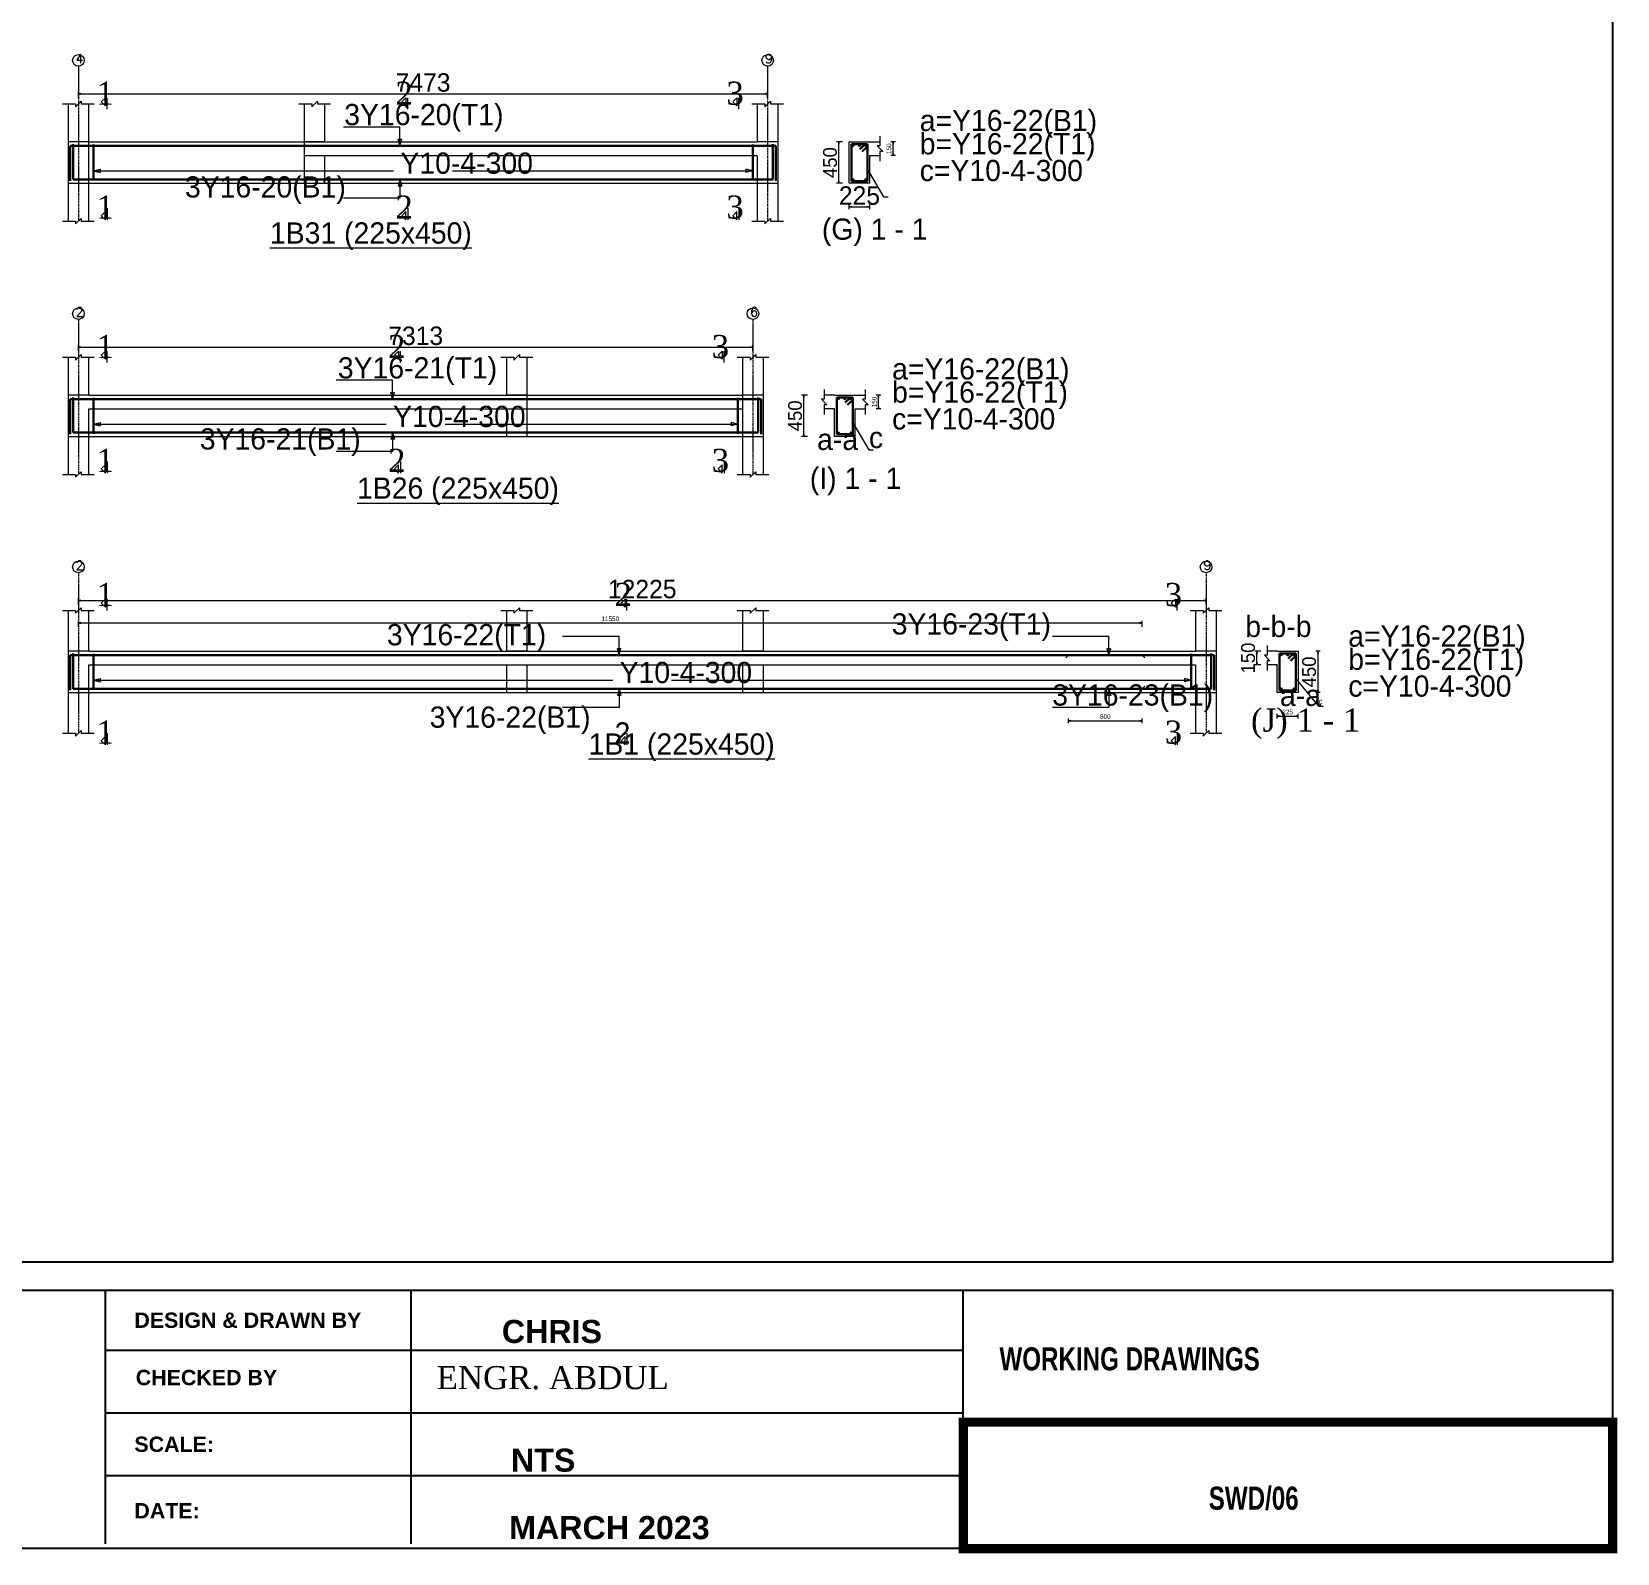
# Model space of a CAD drawing. Header units: inches. Extents: x 23 to 2032867, y 13 to 664695.
# Drawn here: x 778980 to 796169, y 5137 to 21627 of the extents above; entities that cross this region are included whole.
import ezdxf

# ---------------------------------------------------------------- set-up
doc = ezdxf.new("R2010")
doc.units = ezdxf.units.IN
doc.header["$MEASUREMENT"] = 0
for name, pattern in [('Center', [40, 10, -5, 20, -5]), ('CENTER2', [0.7, 0.5, -0.1, 0, -0.1]), ('HIDDEN', [0.375, 0.25, -0.125])]:
    doc.linetypes.add(name, pattern=pattern)
for name, color, linetype, lineweight in [('Dim', 5, 'ByLayer', 0), ('S-_ANOT----_D', 5, 'ByLayer', 0), ('S-_ANOTGRID_E', 4, 'Center', 0), ('S-_ANOTGRID_T', 96, 'ByLayer', 0), ('S-_ANOTSECN_T', 96, 'ByLayer', 0), ('S-_ANOTSYBL_E', 5, 'ByLayer', 0), ('S-_BEAM----_E1', 6, 'ByLayer', 0), ('S-_REIN----_E', 1, 'ByLayer', 0), ('S-_REINKINK_E', 1, 'ByLayer', 0), ('S-_REINLINK_E', 8, 'ByLayer', 0), ('S-_REINMARK_T', 6, 'ByLayer', 0), ('S-_SLAB----_EB', 3, 'HIDDEN', 0), ('S-_SLAB----_EF', 5, 'ByLayer', 0)]:
    doc.layers.add(name, color=color, linetype=linetype, lineweight=lineweight)
doc.layers.add('dimensions', color=1, linetype='Continuous')
doc.layers.add('F5', color=5, linetype='Continuous')
doc.styles.add('AKS2', font='ROMAND', dxfattribs={"height": 62.5})
doc.styles.add('NEW', font='swisseb.ttf', dxfattribs={"width": 0.75})
doc.styles.add('OLCU', font='TXT', dxfattribs={"height": 50})
doc.styles.get("Standard").update_dxf_attribs({"font": 'arial.ttf'})
doc.styles.add('STYLE1', font='romantic.ttf')
doc.styles.add('TDONATI', font='TXT', dxfattribs={"height": 62.5})

# ---------------------------------------------------------------- blocks, each defined once
blk = doc.blocks.new('PCDIM_ARROW')
at = {"layer": 'Dim'}
blk.add_hatch(color=256, dxfattribs=at).paths.add_polyline_path([(0, 0), (-1, 0.1667), (-1, -0.1667)], flags=0)
blk.add_hatch(color=256, dxfattribs=at).paths.add_polyline_path([(0, 0), (-1, 0.1667), (-1, -0.1667)], flags=0)
blk.add_hatch(color=256, dxfattribs=at).paths.add_polyline_path([(0, 0), (-1, 0.1667), (-1, -0.1667)], flags=0)
blk.add_hatch(color=256, dxfattribs=at).paths.add_polyline_path([(0, 0), (-1, 0.1667), (-1, -0.1667)], flags=0)
at = {"layer": 'S-_ANOT----_D'}
blk.add_hatch(color=256, dxfattribs=at).paths.add_polyline_path([(0, 0), (-1, 0.1667), (-1, -0.1667)], flags=0)
blk.add_hatch(color=256, dxfattribs=at).paths.add_polyline_path([(0, 0), (-1, 0.1667), (-1, -0.1667)], flags=0)
at = {"layer": 'Dim'}
blk.add_lwpolyline([(0, 0), (-1, 0.1667), (-1, -0.1667)], close=True, dxfattribs=at)
blk.add_lwpolyline([(0, 0), (-1, 0.1667), (-1, -0.1667)], close=True, dxfattribs=at)
blk.add_lwpolyline([(0, 0), (-1, 0.1667), (-1, -0.1667)], close=True, dxfattribs=at)
blk.add_lwpolyline([(0, 0), (-1, 0.1667), (-1, -0.1667)], close=True, dxfattribs=at)
at = {"layer": 'S-_ANOT----_D'}
blk.add_lwpolyline([(0, 0), (-1, 0.1667), (-1, -0.1667)], close=True, dxfattribs=at)
blk.add_lwpolyline([(0, 0), (-1, 0.1667), (-1, -0.1667)], close=True, dxfattribs=at)

msp = doc.modelspace()

# ---------------------------------------------------------------- linework, layer by layer
for p, q in [((770604.598, 7990.362), (796119.07, 7990.362)), ((789078.932, 6558.266), (789078.932, 7990.362)), ((779781.191, 7338.672), (789078.932, 7338.672)), ((779781.191, 6660.108), (789078.932, 6660.108)), ((779781.191, 5981.544), (789078.932, 5981.544))]:
    msp.add_line(p, q)
msp.add_lwpolyline([(796119.07, 5187.701), (744423.891, 5187.701), (744437.352, 7990.362), (796119.07, 7990.362)], close=True)
at = {"const_width": 100.777}
msp.add_lwpolyline([(789078.932, 6558.266), (796119.07, 6558.266), (796119.07, 5187.701), (789078.932, 5187.701)], close=True, dxfattribs=at)
at = {"layer": 'dimensions', "color": 7}
msp.add_lwpolyline([(796119.07, 8291.459), (744423.891, 8291.459), (744423.891, 39708.013), (796119.07, 39708.013)], close=True, dxfattribs=at)
at = {"layer": 'F5', "color": 0, "lineweight": -2}
for p, q in [((779781.191, 5238.09), (779781.191, 7990.362)), ((783088.84, 7990.362), (783088.84, 5238.09))]:
    msp.add_line(p, q, dxfattribs=at)
at = {"layer": 'S-_ANOT----_D', "linetype": 'Continuous'}
for p, q in [((779485.72, 20914.31), (779485.72, 20979.31)), ((786958.31, 20914.31), (786958.31, 20979.31)), ((779510.72, 20954.31), (786933.31, 20954.31)), ((787770.81, 20434.31), (787705.81, 20434.31)), ((787730.81, 20009.31), (787730.81, 20409.31)), ((788343.81, 20434.31), (788293.81, 20434.31)), ((788343.81, 20284.31), (788293.81, 20284.31)), ((788318.81, 20309.31), (788318.81, 20409.31)), ((787770.81, 19984.31), (787705.81, 19984.31)), ((787840.81, 19704.31), (787840.81, 19754.31)), ((787865.81, 19729.31), (788040.81, 19729.31)), ((788065.81, 19704.31), (788065.81, 19754.31)), ((779485.72, 18169.31), (779485.72, 18234.31)), ((786798.95, 18169.31), (786798.95, 18234.31)), ((779510.72, 18209.31), (786773.95, 18209.31)), ((787391.45, 17689.31), (787326.45, 17689.31)), ((787351.45, 17264.31), (787351.45, 17664.31)), ((788184.45, 17689.31), (788134.45, 17689.31)), ((788184.45, 17539.31), (788134.45, 17539.31)), ((788159.45, 17564.31), (788159.45, 17664.31)), ((787391.45, 17239.31), (787326.45, 17239.31)), ((779485.72, 15424.31), (779485.72, 15489.31)), ((791710.81, 15424.31), (791710.81, 15489.31)), ((779510.72, 15464.31), (791685.81, 15464.31)), ((779485.72, 15179.31), (779485.72, 15244.31)), ((779510.72, 15219.31), (790993.22, 15219.31)), ((791018.22, 15179.31), (791018.22, 15244.31)), ((792303.31, 14914.31), (792238.31, 14914.31)), ((792263.31, 14789.31), (792263.31, 14889.31)), ((792949.81, 14914.31), (792899.81, 14914.31)), ((792924.81, 14489.31), (792924.81, 14889.31)), ((792303.31, 14764.31), (792238.31, 14764.31)), ((792949.81, 14464.31), (792899.81, 14464.31)), ((790219.62, 14134.31), (790219.62, 14184.31)), ((790244.62, 14159.31), (790993.22, 14159.31)), ((791018.22, 14134.31), (791018.22, 14184.31)), ((792483.31, 14184.31), (792483.31, 14234.31)), ((792508.31, 14209.31), (792683.31, 14209.31)), ((792708.31, 14184.31), (792708.31, 14234.31)), ((785369.08, 13943.51), (785413.27, 13987.7)), ((785413.27, 13899.31), (785369.08, 13943.51)), ((785413.27, 13899.31), (785413.27, 13987.7)), ((785433.27, 14024.31), (785433.27, 13899.31))]:
    msp.add_line(p, q, dxfattribs=at)
at = {"layer": 'S-_ANOT----_D'}
for p, q in [((779313.23, 20844.31), (779455.72, 20844.31)), ((779455.72, 20814.31), (779515.73, 20874.31)), ((779455.72, 20844.31), (779455.72, 20814.31)), ((779515.73, 20874.31), (779515.73, 20844.31)), ((779515.73, 20844.31), (779658.22, 20844.31)), ((781873.95, 20844.31), (782016.45, 20844.31)), ((781873.95, 20844.31), (782016.45, 20844.31)), ((782016.45, 20814.31), (782076.45, 20874.31)), ((782016.45, 20814.31), (782076.45, 20874.31)), ((782016.45, 20844.31), (782016.45, 20814.31)), ((782016.45, 20844.31), (782016.45, 20814.31)), ((782076.45, 20874.31), (782076.45, 20844.31)), ((782076.45, 20874.31), (782076.45, 20844.31)), ((782076.45, 20844.31), (782218.95, 20844.31)), ((782076.45, 20844.31), (782218.95, 20844.31)), ((786785.81, 20844.31), (786928.31, 20844.31)), ((786928.31, 20814.31), (786988.31, 20874.31)), ((786928.31, 20844.31), (786928.31, 20814.31)), ((786988.31, 20874.31), (786988.31, 20844.31)), ((786988.31, 20844.31), (787130.81, 20844.31)), ((782972.02, 20594.31), (782359.52, 20594.31)), ((782972.02, 20391.31), (782952.61, 20463.75)), ((782952.61, 20463.75), (782991.43, 20463.75)), ((782972.02, 20391.31), (782972.02, 20594.31)), ((782972.02, 20391.31), (782991.43, 20463.75)), ((788175.81, 20494.31), (788175.81, 20389.31)), ((788175.81, 20389.31), (788145.81, 20389.31)), ((788145.81, 20389.31), (788205.81, 20329.31)), ((788205.81, 20329.31), (788175.81, 20329.31)), ((788175.81, 20329.31), (788175.81, 20224.31)), ((779648.23, 20119.31), (779648.23, 20159.31)), ((779648.23, 20119.31), (779720.67, 20138.72)), ((779648.23, 20119.31), (779720.67, 20099.9)), ((779648.23, 20119.31), (779648.23, 20094.31)), ((779648.23, 20119.31), (782903.27, 20119.31)), ((779720.67, 20138.72), (779720.67, 20099.9)), ((783540.77, 20119.31), (786795.81, 20119.31)), ((786795.81, 20119.31), (786723.36, 20138.72)), ((786723.36, 20138.72), (786723.36, 20099.9)), ((786795.81, 20119.31), (786723.36, 20099.9)), ((786795.81, 20119.31), (786795.81, 20159.31)), ((786795.81, 20119.31), (786795.81, 20094.31)), ((788040.81, 20134.31), (788215.81, 19839.31)), ((782972.02, 20027.31), (782952.61, 19954.86)), ((782991.43, 19954.86), (782952.61, 19954.86)), ((782972.02, 20027.31), (782991.43, 19954.86)), ((782972.02, 20027.31), (782972.02, 19824.31)), ((782972.02, 19824.31), (782359.52, 19824.31)), ((788215.81, 19839.31), (788265.81, 19839.31)), ((779455.72, 19544.31), (779515.73, 19604.31)), ((779515.73, 19604.31), (779515.73, 19574.31)), ((786928.31, 19544.31), (786988.31, 19604.31)), ((786988.31, 19604.31), (786988.31, 19574.31)), ((779313.23, 19574.31), (779455.72, 19574.31)), ((779455.72, 19574.31), (779455.72, 19544.31)), ((779515.73, 19574.31), (779658.22, 19574.31)), ((786785.81, 19574.31), (786928.31, 19574.31)), ((786928.31, 19574.31), (786928.31, 19544.31)), ((786988.31, 19574.31), (787130.81, 19574.31)), ((779313.23, 18099.31), (779455.72, 18099.31)), ((779455.72, 18069.31), (779515.73, 18129.31)), ((779455.72, 18099.31), (779455.72, 18069.31)), ((779515.73, 18129.31), (779515.73, 18099.31)), ((779515.73, 18099.31), (779658.22, 18099.31)), ((784065.73, 18099.31), (784208.22, 18099.31)), ((784065.73, 18099.31), (784208.22, 18099.31)), ((784208.22, 18069.31), (784268.22, 18129.31)), ((784208.22, 18069.31), (784268.22, 18129.31)), ((784208.22, 18099.31), (784208.22, 18069.31)), ((784208.22, 18099.31), (784208.22, 18069.31)), ((784268.22, 18129.31), (784268.22, 18099.31)), ((784268.22, 18129.31), (784268.22, 18099.31)), ((784268.22, 18099.31), (784410.73, 18099.31)), ((784268.22, 18099.31), (784410.73, 18099.31)), ((786626.45, 18099.31), (786768.95, 18099.31)), ((786768.95, 18069.31), (786828.95, 18129.31)), ((786768.95, 18099.31), (786768.95, 18069.31)), ((786828.95, 18129.31), (786828.95, 18099.31)), ((786828.95, 18099.31), (786971.45, 18099.31)), ((782892.34, 17849.31), (782279.84, 17849.31)), ((782892.34, 17646.31), (782872.93, 17718.75)), ((782872.93, 17718.75), (782911.75, 17718.75)), ((782892.34, 17646.31), (782892.34, 17849.31)), ((782892.34, 17646.31), (782911.75, 17718.75)), ((787571.45, 17749.31), (787571.45, 17644.31)), ((788016.45, 17749.31), (788016.45, 17644.31)), ((787571.45, 17644.31), (787541.45, 17644.31)), ((787541.45, 17644.31), (787601.45, 17584.31)), ((787601.45, 17584.31), (787571.45, 17584.31)), ((787571.45, 17584.31), (787571.45, 17479.31)), ((788016.45, 17644.31), (787986.45, 17644.31)), ((787986.45, 17644.31), (788046.45, 17584.31)), ((788046.45, 17584.31), (788016.45, 17584.31)), ((788016.45, 17584.31), (788016.45, 17479.31)), ((779648.23, 17374.31), (779648.23, 17414.31)), ((779648.23, 17374.31), (779720.67, 17393.72)), ((779648.23, 17374.31), (779720.67, 17354.9)), ((779648.23, 17374.31), (779648.23, 17349.31)), ((779648.23, 17374.31), (782823.59, 17374.31)), ((779720.67, 17393.72), (779720.67, 17354.9)), ((783461.09, 17374.31), (786636.45, 17374.31)), ((786636.45, 17374.31), (786564.01, 17393.72)), ((786564.01, 17393.72), (786564.01, 17354.9)), ((786636.45, 17374.31), (786564.01, 17354.9)), ((786636.45, 17374.31), (786636.45, 17414.31)), ((786636.45, 17374.31), (786636.45, 17349.31)), ((787881.45, 17389.31), (788056.45, 17094.31)), ((782892.34, 17282.31), (782872.93, 17209.87)), ((782911.75, 17209.87), (782872.93, 17209.87)), ((782892.34, 17282.31), (782911.75, 17209.87)), ((782892.34, 17282.31), (782892.34, 17079.31)), ((782892.34, 17079.31), (782279.84, 17079.31)), ((788056.45, 17094.31), (788106.45, 17094.31)), ((779455.72, 16799.31), (779515.73, 16859.31)), ((779515.73, 16859.31), (779515.73, 16829.31)), ((786768.95, 16799.31), (786828.95, 16859.31)), ((786828.95, 16859.31), (786828.95, 16829.31)), ((779313.23, 16829.31), (779455.72, 16829.31)), ((779455.72, 16829.31), (779455.72, 16799.31)), ((779515.73, 16829.31), (779658.22, 16829.31)), ((786626.45, 16829.31), (786768.95, 16829.31)), ((786768.95, 16829.31), (786768.95, 16799.31)), ((786828.95, 16829.31), (786971.45, 16829.31)), ((779313.23, 15354.31), (779455.72, 15354.31)), ((779455.72, 15324.31), (779515.73, 15384.31)), ((779455.72, 15354.31), (779455.72, 15324.31)), ((779515.73, 15384.31), (779515.73, 15354.31)), ((779515.73, 15354.31), (779658.22, 15354.31)), ((784065.73, 15354.31), (784208.22, 15354.31)), ((784065.73, 15354.31), (784208.22, 15354.31)), ((784208.22, 15324.31), (784268.22, 15384.31)), ((784208.22, 15324.31), (784268.22, 15384.31)), ((784208.22, 15354.31), (784208.22, 15324.31)), ((784208.22, 15354.31), (784208.22, 15324.31)), ((784268.22, 15384.31), (784268.22, 15354.31)), ((784268.22, 15384.31), (784268.22, 15354.31)), ((784268.22, 15354.31), (784410.73, 15354.31)), ((784268.22, 15354.31), (784410.73, 15354.31)), ((786626.45, 15354.31), (786768.95, 15354.31)), ((786626.45, 15354.31), (786768.95, 15354.31)), ((786768.95, 15324.31), (786828.95, 15384.31)), ((786768.95, 15324.31), (786828.95, 15384.31)), ((786768.95, 15354.31), (786768.95, 15324.31)), ((786768.95, 15354.31), (786768.95, 15324.31)), ((786828.95, 15384.31), (786828.95, 15354.31)), ((786828.95, 15384.31), (786828.95, 15354.31)), ((786828.95, 15354.31), (786971.45, 15354.31)), ((786828.95, 15354.31), (786971.45, 15354.31)), ((791538.31, 15354.31), (791680.81, 15354.31)), ((791680.81, 15324.31), (791740.81, 15384.31)), ((791680.81, 15354.31), (791680.81, 15324.31)), ((791740.81, 15384.31), (791740.81, 15354.31)), ((791740.81, 15354.31), (791883.31, 15354.31)), ((785348.27, 15074.31), (784735.77, 15074.31)), ((785348.27, 14871.31), (785348.27, 15074.31)), ((790658.31, 15074.31), (790045.81, 15074.31)), ((790658.31, 14871.31), (790658.31, 15074.31)), ((792373.31, 14974.31), (792373.31, 14869.31)), ((785348.27, 14871.31), (785328.86, 14943.76)), ((785328.86, 14943.76), (785367.68, 14943.76)), ((785348.27, 14871.31), (785367.68, 14943.76)), ((790658.31, 14871.31), (790638.9, 14943.76)), ((790638.9, 14943.76), (790677.72, 14943.76)), ((790658.31, 14871.31), (790677.72, 14943.76)), ((792373.31, 14869.31), (792343.31, 14869.31)), ((792343.31, 14869.31), (792403.31, 14809.31)), ((792403.31, 14809.31), (792373.31, 14809.31)), ((792373.31, 14809.31), (792373.31, 14704.31)), ((779648.23, 14599.31), (779648.23, 14639.31)), ((779648.23, 14599.31), (779720.67, 14618.72)), ((779720.67, 14618.72), (779720.67, 14579.9)), ((791548.31, 14599.31), (791475.86, 14618.72)), ((791475.86, 14618.72), (791475.86, 14579.9)), ((791548.31, 14599.31), (791548.31, 14639.31)), ((792683.3, 14614.31), (792931.81, 14319.31)), ((779648.23, 14599.31), (779720.67, 14579.9)), ((779648.23, 14599.31), (779648.23, 14574.31)), ((779648.23, 14599.31), (785279.52, 14599.31)), ((785348.27, 14507.31), (785328.86, 14434.86)), ((785348.27, 14507.31), (785367.68, 14434.86)), ((785348.27, 14507.31), (785348.27, 14304.31)), ((785917.02, 14599.31), (791548.31, 14599.31)), ((790658.31, 14507.31), (790638.9, 14434.86)), ((790658.31, 14507.31), (790677.72, 14434.86)), ((790658.31, 14507.31), (790658.31, 14304.31)), ((791548.31, 14599.31), (791475.86, 14579.9)), ((791548.31, 14599.31), (791548.31, 14574.31)), ((785348.27, 14304.31), (784735.77, 14304.31)), ((785367.68, 14434.86), (785328.86, 14434.86)), ((790658.31, 14304.31), (790045.81, 14304.31)), ((790677.72, 14434.86), (790638.9, 14434.86)), ((792931.81, 14319.31), (792981.81, 14319.31)), ((779313.23, 14024.31), (779455.72, 14024.31)), ((779455.72, 13994.31), (779515.73, 14054.31)), ((779455.72, 14024.31), (779455.72, 13994.31)), ((779515.73, 14054.31), (779515.73, 14024.31)), ((779515.73, 14024.31), (779658.22, 14024.31)), ((791538.31, 14024.31), (791680.81, 14024.31)), ((791680.81, 13994.31), (791740.81, 14054.31)), ((791680.81, 14024.31), (791680.81, 13994.31)), ((791740.81, 14054.31), (791740.81, 14024.31)), ((791740.81, 14024.31), (791883.31, 14024.31))]:
    msp.add_line(p, q, dxfattribs=at)
at = {"layer": 'S-_ANOT----_D', "color": 7}
for centre in [(779485.72, 21316.81), (786958.31, 21316.81), (779485.72, 18571.81), (786798.95, 18571.81), (779485.72, 15826.81), (791710.81, 15826.81)]:
    msp.add_circle(centre, 62.5, dxfattribs=at)
at = {"layer": 'S-_ANOTGRID_E'}
for p, q in [((779485.72, 21254.31), (779485.72, 19574.31)), ((786958.31, 21254.31), (786958.31, 19574.31)), ((779485.72, 18509.31), (779485.72, 16829.31)), ((786798.95, 18509.31), (786798.95, 16829.31)), ((779485.72, 15764.31), (779485.72, 14024.31)), ((791710.81, 15764.31), (791710.81, 14024.31))]:
    msp.add_line(p, q, dxfattribs=at)
at = {"layer": 'S-_ANOTSYBL_E'}
for p, q in [((779778.23, 20911.81), (779734.03, 20867.62)), ((779734.03, 20867.62), (779778.23, 20823.42)), ((779778.23, 20911.81), (779778.23, 20823.42)), ((779798.22, 20786.81), (779798.22, 20911.81)), ((783037.02, 20911.81), (782992.82, 20867.62)), ((782992.82, 20867.62), (783037.02, 20823.42)), ((783037.02, 20911.81), (783037.02, 20823.42)), ((783057.02, 20786.81), (783057.02, 20911.81)), ((786625.81, 20911.81), (786581.61, 20867.62)), ((786581.61, 20867.62), (786625.81, 20823.42)), ((786625.81, 20911.81), (786625.81, 20823.42)), ((786645.81, 20786.81), (786645.81, 20911.81)), ((779734.03, 19633.5), (779778.23, 19677.7)), ((779778.23, 19589.31), (779734.03, 19633.5)), ((779778.23, 19589.31), (779778.23, 19677.7)), ((779798.22, 19714.31), (779798.22, 19589.31)), ((782992.82, 19633.5), (783037.02, 19677.7)), ((783037.02, 19589.31), (782992.82, 19633.5)), ((783037.02, 19589.31), (783037.02, 19677.7)), ((783057.02, 19714.31), (783057.02, 19589.31)), ((786581.61, 19633.5), (786625.81, 19677.7)), ((786625.81, 19589.31), (786581.61, 19633.5)), ((786625.81, 19589.31), (786625.81, 19677.7)), ((786645.81, 19714.31), (786645.81, 19589.31)), ((779778.23, 18166.81), (779734.03, 18122.62)), ((779734.03, 18122.62), (779778.23, 18078.42)), ((779778.23, 18166.81), (779778.23, 18078.42)), ((779798.22, 18041.81), (779798.22, 18166.81)), ((782957.34, 18166.81), (782913.14, 18122.62)), ((782913.14, 18122.62), (782957.34, 18078.42)), ((782957.34, 18166.81), (782957.34, 18078.42)), ((782977.34, 18041.81), (782977.34, 18166.81)), ((786466.45, 18166.81), (786422.26, 18122.62)), ((786422.26, 18122.62), (786466.45, 18078.42)), ((786466.45, 18166.81), (786466.45, 18078.42)), ((786486.45, 18041.81), (786486.45, 18166.81)), ((779734.03, 16888.5), (779778.23, 16932.7)), ((779778.23, 16844.31), (779734.03, 16888.5)), ((779778.23, 16844.31), (779778.23, 16932.7)), ((779798.22, 16969.31), (779798.22, 16844.31)), ((782913.14, 16888.5), (782957.34, 16932.7)), ((782957.34, 16844.31), (782913.14, 16888.5)), ((782957.34, 16844.31), (782957.34, 16932.7)), ((782977.34, 16969.31), (782977.34, 16844.31)), ((786422.26, 16888.5), (786466.45, 16932.7)), ((786466.45, 16844.31), (786422.26, 16888.5)), ((786466.45, 16844.31), (786466.45, 16932.7)), ((786486.45, 16969.31), (786486.45, 16844.31)), ((779778.23, 15479.31), (779734.03, 15435.12)), ((779778.23, 15479.31), (779778.23, 15390.92)), ((779798.22, 15354.31), (779798.22, 15479.31)), ((785413.27, 15479.31), (785369.08, 15435.12)), ((785413.27, 15479.31), (785413.27, 15390.92)), ((785433.27, 15354.31), (785433.27, 15479.31)), ((791378.31, 15479.31), (791334.12, 15435.12)), ((791378.31, 15479.31), (791378.31, 15390.92)), ((791398.31, 15354.31), (791398.31, 15479.31)), ((779734.03, 15435.12), (779778.23, 15390.92)), ((785369.08, 15435.12), (785413.27, 15390.92)), ((791334.12, 15435.12), (791378.31, 15390.92)), ((779734.03, 13943.51), (779778.23, 13987.7)), ((779778.23, 13899.31), (779734.03, 13943.51)), ((779778.23, 13899.31), (779778.23, 13987.7)), ((779798.22, 14024.31), (779798.22, 13899.31)), ((791334.12, 13943.51), (791378.31, 13987.7)), ((791378.31, 13899.31), (791334.12, 13943.51)), ((791378.31, 13899.31), (791378.31, 13987.7)), ((791398.31, 14024.31), (791398.31, 13899.31))]:
    msp.add_line(p, q, dxfattribs=at)
at = {"layer": 'S-_BEAM----_E1'}
for p, q in [((779373.22, 20844.31), (779373.22, 20434.31)), ((779598.23, 20434.31), (779598.23, 20844.31)), ((786845.81, 20844.31), (786845.81, 20434.31)), ((787070.81, 20434.31), (787070.81, 20844.31)), ((779373.22, 20434.31), (779373.22, 19574.31)), ((779598.23, 20434.31), (786845.81, 20434.31)), ((787070.81, 19574.31), (787070.81, 20434.31)), ((787840.81, 20434.31), (788065.81, 20434.31)), ((787840.81, 19984.31), (787840.81, 20434.31)), ((788065.81, 20434.31), (788175.81, 20434.31)), ((788065.81, 19984.31), (788065.81, 20284.31)), ((788065.81, 20284.31), (788175.81, 20284.31)), ((779598.23, 19574.31), (779598.23, 19984.31)), ((779598.23, 19984.31), (786845.81, 19984.31)), ((786845.81, 19984.31), (786845.81, 19574.31)), ((788065.81, 19984.31), (787840.81, 19984.31)), ((779373.22, 18099.31), (779373.22, 17689.31)), ((779598.23, 17689.31), (779598.23, 18099.31)), ((786686.45, 18099.31), (786686.45, 17689.31)), ((786911.45, 17689.31), (786911.45, 18099.31)), ((779373.22, 17689.31), (779373.22, 16829.31)), ((779598.23, 17689.31), (786686.45, 17689.31)), ((786911.45, 16829.31), (786911.45, 17689.31)), ((787681.45, 17689.31), (787571.45, 17689.31)), ((787681.45, 17539.31), (787571.45, 17539.31)), ((787681.45, 17689.31), (787906.45, 17689.31)), ((787681.45, 17239.31), (787681.45, 17539.31)), ((787906.45, 17689.31), (788016.45, 17689.31)), ((787906.45, 17239.31), (787906.45, 17539.31)), ((787906.45, 17539.31), (788016.45, 17539.31)), ((779598.23, 16829.31), (779598.23, 17239.31)), ((779598.23, 17239.31), (786686.45, 17239.31)), ((786686.45, 17239.31), (786686.45, 16829.31)), ((787906.45, 17239.31), (787681.45, 17239.31)), ((779373.22, 15354.31), (779373.22, 14914.31)), ((779598.23, 14914.31), (779598.23, 15354.31)), ((791598.31, 15354.31), (791598.31, 14914.31)), ((791823.31, 14914.31), (791823.31, 15354.31)), ((779373.22, 14914.31), (779373.22, 14024.31)), ((779598.23, 14914.31), (791598.31, 14914.31)), ((791823.31, 14024.31), (791823.31, 14914.31)), ((792483.31, 14914.31), (792373.31, 14914.31)), ((792483.31, 14914.31), (792708.31, 14914.31)), ((792708.31, 14914.31), (792708.31, 14464.31)), ((792483.31, 14764.31), (792373.31, 14764.31)), ((792483.31, 14464.31), (792483.31, 14764.31)), ((779598.23, 14024.31), (779598.23, 14464.31)), ((779598.23, 14464.31), (791598.31, 14464.31)), ((791598.31, 14464.31), (791598.31, 14024.31)), ((792708.31, 14464.31), (792483.31, 14464.31))]:
    msp.add_line(p, q, dxfattribs=at)
at = {"layer": 'S-_REIN----_E', "lineweight": 30}
for p, q in [((779398.23, 20011.31), (779398.23, 20391.31)), ((779398.23, 20391.31), (787045.81, 20391.31)), ((779428.22, 20407.31), (779428.22, 20027.31)), ((787015.81, 20027.31), (787015.81, 20407.31)), ((787045.81, 20391.31), (787045.81, 20011.31)), ((779428.22, 20027.31), (787015.81, 20027.31)), ((779398.23, 17266.31), (779398.23, 17646.31)), ((779398.23, 17646.31), (786886.45, 17646.31)), ((779428.22, 17662.31), (779428.22, 17282.31)), ((786856.45, 17282.31), (786856.45, 17662.31)), ((786886.45, 17646.31), (786886.45, 17266.31)), ((779428.22, 17282.31), (786856.45, 17282.31)), ((779398.23, 14491.31), (779398.23, 14871.31)), ((779398.23, 14871.31), (791018.22, 14871.31)), ((779428.22, 14887.31), (779428.22, 14507.31)), ((790218.31, 14871.31), (791798.31, 14871.31)), ((791768.31, 14507.31), (791768.31, 14887.31)), ((791798.31, 14871.31), (791798.31, 14491.31)), ((779428.22, 14507.31), (791018.22, 14507.31)), ((790218.31, 14507.31), (791768.31, 14507.31))]:
    msp.add_line(p, q, dxfattribs=at)
at = {"layer": 'S-_REIN----_E'}
for centre in [(787883.81, 20391.31), (787953.31, 20391.31), (788022.81, 20391.31), (787883.81, 20027.31), (788022.81, 20027.31), (787724.45, 17646.31), (787793.95, 17646.31), (787863.45, 17646.31), (787724.45, 17282.31), (787863.45, 17282.31), (792526.31, 14871.31), (792595.81, 14871.31), (792665.31, 14871.31), (792526.31, 14507.31), (792665.31, 14507.31)]:
    msp.add_circle(centre, 8, dxfattribs=at)
at = {"layer": 'S-_REINKINK_E'}
for p, q in [((790190.02, 14843.02), (790218.31, 14871.31)), ((791018.22, 14871.31), (791046.51, 14843.02)), ((790190.02, 14535.59), (790218.31, 14507.31)), ((791018.22, 14507.31), (791046.51, 14535.59))]:
    msp.add_line(p, q, dxfattribs=at)
at = {"layer": 'S-_REINLINK_E', "lineweight": 30}
for p, q in [((779648.23, 20014.31), (779648.23, 20404.31)), ((786795.81, 20014.31), (786795.81, 20404.31)), ((787865.81, 20009.31), (787865.81, 20409.31)), ((787865.81, 20409.31), (788040.81, 20409.31)), ((788015.8, 20409.31), (787959.24, 20352.74)), ((788040.81, 20384.31), (787984.24, 20327.74)), ((788040.81, 20409.31), (788040.81, 20009.31)), ((788040.81, 20009.31), (787865.81, 20009.31)), ((779648.23, 17269.31), (779648.23, 17659.31)), ((786636.45, 17269.31), (786636.45, 17659.31)), ((787706.45, 17264.31), (787706.45, 17664.31)), ((787706.45, 17664.31), (787881.45, 17664.31)), ((787856.44, 17664.31), (787799.88, 17607.74)), ((787881.45, 17639.31), (787824.88, 17582.74)), ((787881.45, 17664.31), (787881.45, 17264.31)), ((787881.45, 17264.31), (787706.45, 17264.31)), ((779648.23, 14494.31), (779648.23, 14884.31)), ((791548.31, 14494.31), (791548.31, 14884.31)), ((792508.31, 14489.32), (792508.31, 14889.31)), ((792508.31, 14889.31), (792683.3, 14889.31)), ((792658.31, 14889.31), (792601.74, 14832.74)), ((792683.3, 14864.3), (792626.74, 14807.74)), ((792683.3, 14889.31), (792683.3, 14489.32)), ((792683.3, 14489.32), (792508.31, 14489.32))]:
    msp.add_line(p, q, dxfattribs=at)
at = {"layer": 'S-_SLAB----_EB'}
for p, q in [((781933.95, 20844.31), (781933.95, 20284.31)), ((782158.95, 20434.31), (782158.95, 20844.31)), ((779598.23, 20434.31), (779373.22, 20434.31)), ((779373.22, 20434.31), (779373.22, 19984.31)), ((779598.23, 19984.31), (779598.23, 20434.31)), ((782158.95, 20434.31), (781933.95, 20434.31)), ((781933.95, 20434.31), (781933.95, 19984.31)), ((781933.95, 20284.31), (782158.95, 20284.31)), ((782158.95, 20434.31), (786845.81, 20434.31)), ((782158.95, 19984.31), (782158.95, 20284.31)), ((782158.95, 20284.31), (786845.81, 20284.31)), ((787070.81, 20434.31), (786845.81, 20434.31)), ((786845.81, 20284.31), (786845.81, 19984.31)), ((787070.81, 19984.31), (787070.81, 20434.31)), ((779373.22, 19984.31), (779598.23, 19984.31)), ((781933.95, 19984.31), (782158.95, 19984.31)), ((786845.81, 19984.31), (787070.81, 19984.31)), ((784125.73, 18099.31), (784125.73, 17689.31)), ((784350.73, 17689.31), (784350.73, 18099.31)), ((779598.23, 17689.31), (779373.22, 17689.31)), ((779373.22, 17689.31), (779373.22, 17239.31)), ((779598.23, 17689.31), (784125.73, 17689.31)), ((779598.23, 17239.31), (779598.23, 17539.31)), ((779598.23, 17539.31), (784125.73, 17539.31)), ((784350.73, 17689.31), (784125.73, 17689.31)), ((784125.73, 17539.31), (784125.73, 17239.31)), ((784125.73, 17539.31), (784350.73, 17539.31)), ((784350.73, 17689.31), (786686.45, 17689.31)), ((784350.73, 17239.31), (784350.73, 17539.31)), ((784350.73, 17539.31), (786686.45, 17539.31)), ((786911.45, 17689.31), (786686.45, 17689.31)), ((786686.45, 17539.31), (786686.45, 17239.31)), ((786911.45, 17239.31), (786911.45, 17689.31)), ((779373.22, 17239.31), (779598.23, 17239.31)), ((784125.73, 17239.31), (784350.73, 17239.31)), ((786686.45, 17239.31), (786911.45, 17239.31)), ((784125.73, 15354.31), (784125.73, 14914.31)), ((784350.73, 14914.31), (784350.73, 15354.31)), ((786686.45, 15354.31), (786686.45, 14914.31)), ((786911.45, 14914.31), (786911.45, 15354.31)), ((784125.73, 14914.31), (784350.73, 14914.31)), ((786686.45, 14914.31), (786911.45, 14914.31))]:
    msp.add_line(p, q, dxfattribs=at)
at = {"layer": 'S-_SLAB----_EF'}
for p, q in [((781933.95, 20844.31), (781933.95, 20434.31)), ((782158.95, 20434.31), (782158.95, 20844.31)), ((779598.23, 20434.31), (779373.22, 20434.31)), ((779373.22, 20434.31), (779373.22, 19984.31)), ((779598.23, 19984.31), (779598.23, 20434.31)), ((781933.95, 20434.31), (782158.95, 20434.31)), ((779373.22, 19984.31), (779598.23, 19984.31)), ((784125.73, 18099.31), (784125.73, 17689.31)), ((784350.73, 17539.31), (784350.73, 18099.31)), ((779598.23, 17689.31), (779373.22, 17689.31)), ((779373.22, 17689.31), (779373.22, 17239.31)), ((779598.23, 17689.31), (784125.73, 17689.31)), ((779598.23, 17239.31), (779598.23, 17539.31)), ((779598.23, 17539.31), (784125.73, 17539.31)), ((784350.73, 17689.31), (784125.73, 17689.31)), ((784125.73, 17539.31), (784125.73, 17239.31)), ((784125.73, 17539.31), (784350.73, 17539.31)), ((784350.73, 17239.31), (784350.73, 17689.31)), ((786911.45, 17689.31), (786686.45, 17689.31)), ((786686.45, 17689.31), (786686.45, 17239.31)), ((786911.45, 17239.31), (786911.45, 17689.31)), ((779373.22, 17239.31), (779598.23, 17239.31)), ((784125.73, 17239.31), (784350.73, 17239.31)), ((786686.45, 17239.31), (786911.45, 17239.31)), ((784125.73, 15354.31), (784125.73, 14914.31)), ((784350.73, 14914.31), (784350.73, 15354.31)), ((786686.45, 15354.31), (786686.45, 14914.31)), ((786911.45, 14914.31), (786911.45, 15354.31)), ((779598.23, 14914.31), (779373.22, 14914.31)), ((779373.22, 14914.31), (779373.22, 14464.31)), ((779598.23, 14914.31), (784125.73, 14914.31)), ((784350.73, 14914.31), (784125.73, 14914.31)), ((784350.73, 14914.31), (786686.45, 14914.31)), ((786911.45, 14914.31), (786686.45, 14914.31)), ((786911.45, 14914.31), (791598.31, 14914.31)), ((791823.31, 14914.31), (791598.31, 14914.31)), ((791823.31, 14464.31), (791823.31, 14914.31)), ((779598.23, 14464.31), (779598.23, 14764.31)), ((779598.23, 14764.31), (784125.73, 14764.31)), ((784125.73, 14764.31), (784125.73, 14464.31)), ((784125.73, 14764.31), (784350.73, 14764.31)), ((784350.73, 14464.31), (784350.73, 14764.31)), ((784350.73, 14764.31), (786686.45, 14764.31)), ((786686.45, 14764.31), (786686.45, 14464.31)), ((786686.45, 14764.31), (786911.45, 14764.31)), ((786911.45, 14464.31), (786911.45, 14764.31)), ((786911.45, 14764.31), (791598.31, 14764.31)), ((791598.31, 14764.31), (791598.31, 14464.31)), ((779373.22, 14464.31), (779598.23, 14464.31)), ((784125.73, 14464.31), (784350.73, 14464.31)), ((786686.45, 14464.31), (786911.45, 14464.31)), ((791598.31, 14464.31), (791823.31, 14464.31))]:
    msp.add_line(p, q, dxfattribs=at)

# ---------------------------------------------------------------- block references
at = {"layer": 'S-_ANOT----_D', "linetype": 'Continuous', "xscale": 25, "yscale": 25, "zscale": 25}
for p, rotation in [((779485.72, 20954.31), 180), ((787730.81, 20434.31), 90), ((788318.81, 20434.31), 90), ((788318.81, 20284.31), 270), ((787730.81, 19984.31), 270), ((787840.81, 19729.31), 180), ((779485.72, 18209.31), 180), ((787351.45, 17689.31), 90), ((788159.45, 17689.31), 90), ((788159.45, 17539.31), 270), ((787351.45, 17239.31), 270), ((779485.72, 15464.31), 180), ((779485.72, 15219.31), 180), ((792263.31, 14914.31), 90), ((792263.31, 14764.31), 270), ((792924.81, 14914.31), 90), ((792924.81, 14464.31), 270), ((790219.62, 14159.31), 180), ((792483.31, 14209.31), 180)]:
    msp.add_blockref('PCDIM_ARROW', p, dxfattribs=dict(at, rotation=rotation))
for p in [(786958.31, 20954.31), (788065.81, 19729.31), (786798.95, 18209.31), (791710.81, 15464.31), (791018.22, 15219.31), (791018.22, 14159.31), (792708.31, 14209.31)]:
    msp.add_blockref('PCDIM_ARROW', p, dxfattribs=at)

# ---------------------------------------------------------------- texts
at = {"color": 7, "style": 'NEW', "width": 0.75}
msp.add_text(' WORKING DRAWINGS', height=250, dxfattribs=at).set_placement((789398.589, 7119.265))
at = {"color": 1, "style": 'NEW', "width": 0.75}
msp.add_text('SWD/06', height=250, dxfattribs=at).set_placement((791740.043, 5609.657))
at = {"linetype": 'Continuous', "char_height": 250, "width": 3484.96744, "attachment_point": 1}
for s, insert in [('{\\fArial|b1|i0|c0|p34;CHRIS}', (784076.288, 7666.165)), ('{\\fArial|b1|i0|c0|p34;NTS}', (784175.594, 6271.847)), ('{\\fArial|b1|i0|c0|p34;MARCH 2023}', (784156.088, 5540.549))]:
    msp.add_mtext(s, dxfattribs=dict(at, insert=insert))
at = {"linetype": 'Continuous', "insert": (783369.211, 7166.109), "char_height": 250, "attachment_point": 1}
msp.add_mtext_dynamic_manual_height_columns('{\\fTimes New Roman|b0|i0|c0|p18;ENGR. ABDUL }', width=3484.96744, gutter_width=1, heights=[654.775], dxfattribs=at)
at = {"layer": 'F5', "color": 0, "lineweight": -2, "char_height": 166.0167, "attachment_point": 4}
for s, insert, width in [('{\\fArial|b1|i0|c0|p34;DESIGN & DRAWN BY}', (780092.649, 7661.973), 3026.25507), ('{\\fArial|b1|i0|c0|p34;CHECKED BY}', (780107.655, 7040.963), 2510.01854), ('{\\fArial|b1|i0|c0|p34;SCALE:}', (780092.649, 6317.617), 2510.01854), ('{\\fArial|b1|i0|c0|p34;DATE:}', (780092.649, 5598.539), 2510.01854)]:
    msp.add_mtext(s, dxfattribs=dict(at, insert=insert, width=width))
at = {"layer": 'S-_ANOT----_D', "linetype": 'Continuous', "style": 'OLCU'}
for s, p in [('3Y16-20(T1)', (782367.853, 20614.31)), ('a=Y16-22(B1)', (788606.81, 20550.06)), ('b=Y16-22(T1)', (788606.81, 20298.31)), ('Y10-4-300', (782977.228, 20088.06)), ('c=Y10-4-300', (788606.81, 20008.06)), ('3Y16-20(B1)', (780641.493, 19830.31)), ('(G) 1 - 1', (787546.167, 19372.644)), ('%%U1B31 (225x450)', (781562.448, 19331.144)), ('3Y16-21(T1)', (782298.59, 17869.31)), ('a=Y16-22(B1)', (788307.31, 17858.56)), ('b=Y16-22(T1)', (788307.31, 17606.81)), ('Y10-4-300', (782897.548, 17343.06)), ('c=Y10-4-300', (788307.31, 17316.56)), ('3Y16-21(B1)', (780802.09, 17099.31)), ('a-a', (787494.116, 17094.31)), ('c', (788056.45, 17114.31)), ('(I) 1 - 1', (787415.378, 16673.144)), ('%%U1B26 (225x450)', (782506.625, 16565.644)), ('3Y16-23(T1)', (788303.226, 15094.31)), ('b-b-b', (792136.476, 15066.81)), ('3Y16-22(T1)', (782830.576, 14977.31)), ('a=Y16-22(B1)', (793252.81, 14963.06)), ('Y10-4-300', (785353.478, 14568.06)), ('b=Y16-22(T1)', (793252.81, 14711.31)), ('c=Y10-4-300', (793252.81, 14421.06)), ('3Y16-23(B1)', (790043.726, 14324.31)), ('a-a', (792512.476, 14319.31)), ('3Y16-22(B1)', (783294.186, 14084.31)), ('2', (785298.484, 13912.26)), ('%%U1B1 (225x450)', (785017.317, 13792.644))]:
    msp.add_text(s, height=230, dxfattribs=at).set_placement(p)
at = {"layer": 'S-_ANOT----_D', "color": 0, "linetype": 'Continuous', "attachment_point": 8, "style": 'OLCU'}
for s, insert, char_height in [('\\A1;7473', (783222.015, 20974.31), 200), ('\\A1;225', (787953.31, 19749.31), 200), ('\\A1;7313', (783142.335, 18229.31), 200), ('\\A1;12225', (785598.265, 15484.31), 200), ('\\A1;11550', (785251.97, 15239.31), 50), ('\\A1;225', (792595.81, 14229.31), 50), ('\\A1;800', (790618.92, 14179.31), 50)]:
    msp.add_mtext(s, dxfattribs=dict(at, insert=insert, char_height=char_height))
at = {"layer": 'S-_ANOT----_D', "color": 0, "linetype": 'Continuous', "attachment_point": 8, "rotation": 90, "style": 'OLCU'}
for s, insert, char_height in [('\\A1;450', (787710.81, 20209.31), 150), ('\\A1;150', (788298.81, 20359.31), 50), ('\\A1;450', (787331.45, 17464.31), 150), ('\\A1;150', (788139.45, 17614.31), 50), ('\\A1;150', (792243.31, 14839.31), 150), ('\\A1;450', (792904.81, 14689.31), 150)]:
    msp.add_mtext(s, dxfattribs=dict(at, insert=insert, char_height=char_height))
at = {"layer": 'S-_ANOTGRID_T', "linetype": 'CENTER2', "lineweight": 35, "style": 'AKS2'}
for s, p in [('4', (779454.47, 21285.56)), ('9', (786930.036, 21285.56)), ('2', (779455.958, 18540.56)), ('6', (786767.7, 18540.56)), ('2', (779455.958, 15795.56)), ('9', (791682.536, 15795.56))]:
    msp.add_text(s, height=100, dxfattribs=at).set_placement(p)
at = {"layer": 'S-_ANOTSECN_T', "linetype": 'CENTER2', "lineweight": 35, "style": 'STYLE1'}
for s, p in [('1', (779681.292, 20836.37)), ('2', (782922.224, 20836.37)), ('3', (786511.014, 20836.37)), ('1', (779681.292, 19602.25)), ('2', (782922.224, 19602.25)), ('3', (786511.014, 19602.25)), ('1', (779681.292, 18091.37)), ('2', (782842.554, 18091.37)), ('3', (786351.664, 18091.37)), ('1', (779681.292, 16857.25)), ('2', (782842.554, 16857.25)), ('3', (786351.664, 16857.25)), ('1', (779681.292, 15403.87)), ('2', (785298.484, 15403.87)), ('3', (791263.514, 15403.87)), ('(J) 1 - 1', (792198.191, 14042.644)), ('1', (779681.292, 13912.26)), ('3', (791263.514, 13912.26))]:
    msp.add_text(s, height=250, dxfattribs=at).set_placement(p)
at = {"layer": 'S-_REINMARK_T', "linetype": 'CENTER2', "lineweight": 35, "style": 'TDONATI'}
msp.add_text('c', height=62.5, dxfattribs=at).set_placement((792931.81, 14339.31))

doc.saveas('drawing.dxf')
